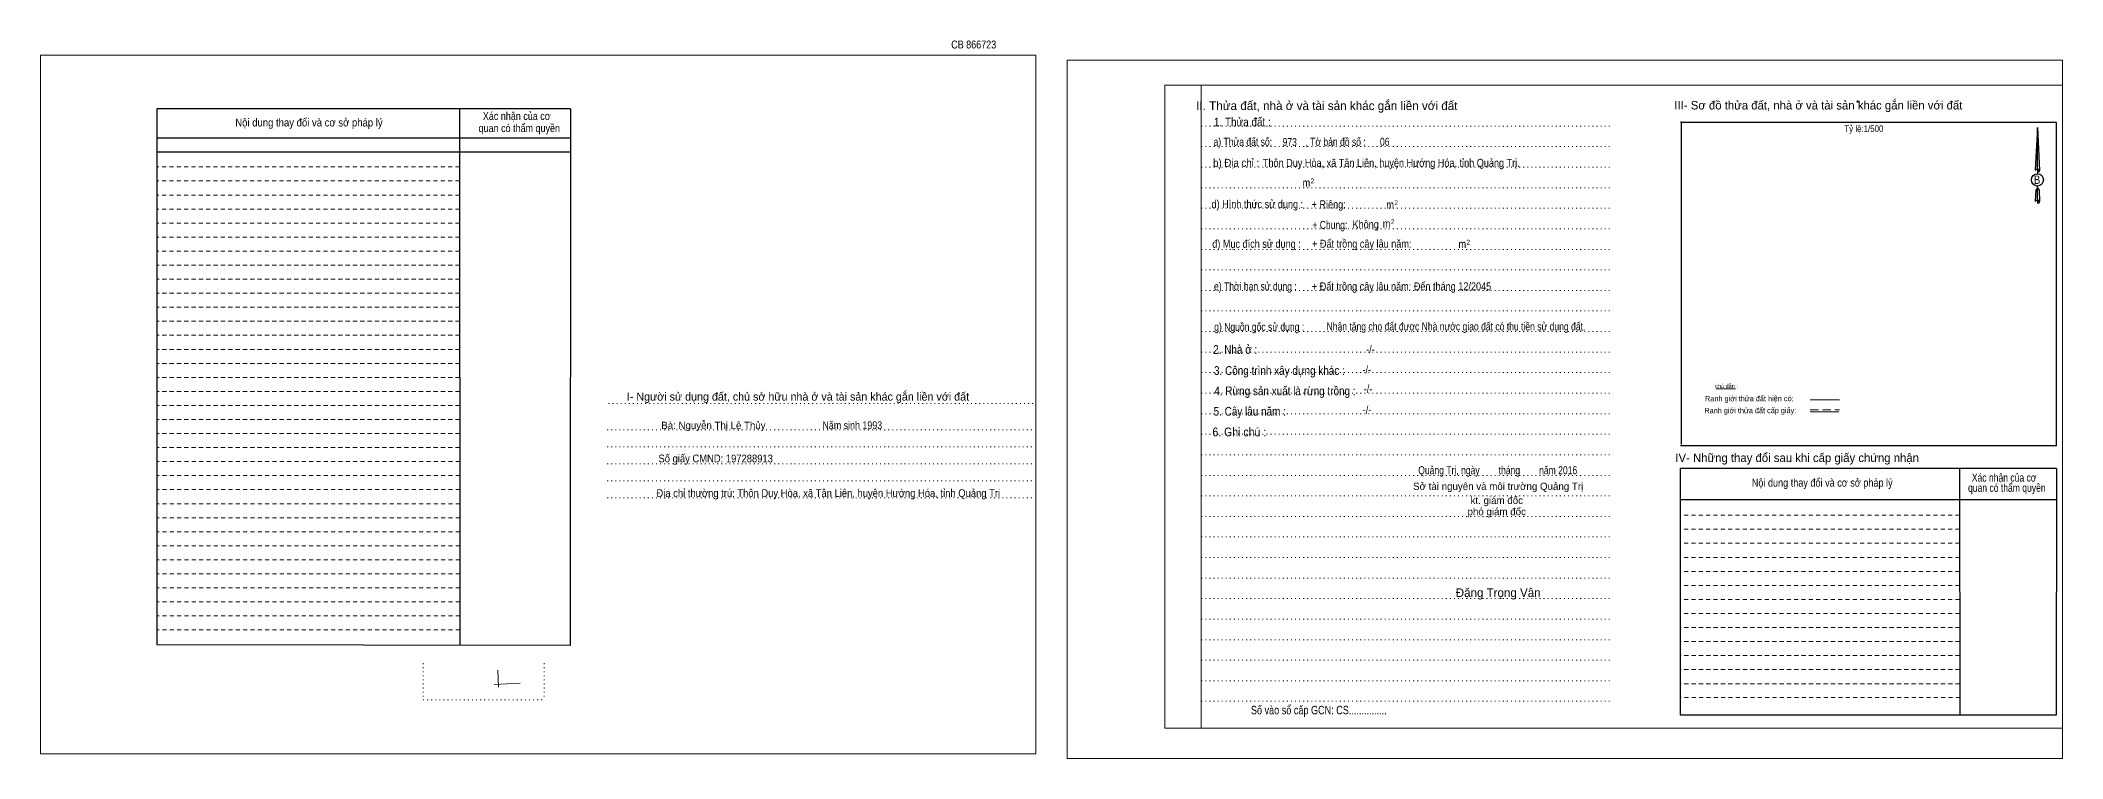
# Model space of a CAD drawing. Header units: metres. Extents: x 549239 to 550002, y 1838446 to 1838596.
# Drawn here: x 549239.2 to 549656.1, y 1838446.2 to 1838594.3 of the extents above; entities that cross this region are included whole.
import ezdxf
from ezdxf.enums import TextEntityAlignment as Align

# ---------------------------------------------------------------- set-up
doc = ezdxf.new("R2010")
doc.units = ezdxf.units.M
doc.header["$LTSCALE"] = 0.56
doc.header["$PDMODE"] = 32
doc.header["$PDSIZE"] = 0.28
for name, pattern in [('DOTTED', [1.5, 0.3, -1.2]), ('MEDIUM_DASHED', [4.5, 3, -1.5]), ('SHORT_DASHED', [2.7, 1.5, -1.2])]:
    doc.linetypes.add(name, pattern=pattern)
for name, color, linetype, lineweight in [('1', 7, 'DOTTED', 13), ('15', 7, 'Continuous', 13), ('18', 7, 'Continuous', 13), ('2', 7, 'SHORT_DASHED', 13), ('28', 7, 'Continuous', 13), ('55', 7, 'Continuous', 13)]:
    doc.layers.add(name, color=color, linetype=linetype, lineweight=lineweight)
doc.layers.add('40', color=7, linetype='Continuous')

msp = doc.modelspace()

# ---------------------------------------------------------------- linework, layer by layer
at = {"layer": '1', "linetype": 'Continuous'}
for p, q in [((549470.97, 1838585), (549656.07, 1838585)), ((549470.97, 1838585), (549470.97, 1838452.5)), ((549656.07, 1838585), (549656.07, 1838451.38)), ((549470.97, 1838452.5), (549656.07, 1838452.5))]:
    msp.add_line(p, q, dxfattribs=at)
at = {"layer": '1'}
for p, q in [((549478.47, 1838585), (549478.47, 1838452.5)), ((549478.47, 1838585), (549478.47, 1838452.5)), ((549478.53, 1838576.6), (549563.07, 1838576.6)), ((549478.53, 1838572.36), (549563.07, 1838572.36)), ((549478.53, 1838568.12), (549563.07, 1838568.12)), ((549478.53, 1838563.9), (549563.07, 1838563.9)), ((549478.53, 1838559.66), (549563.07, 1838559.66)), ((549478.53, 1838555.42), (549563.07, 1838555.42)), ((549478.53, 1838551.18), (549563.07, 1838551.18)), ((549478.53, 1838546.96), (549563.07, 1838546.96)), ((549478.53, 1838542.7), (549563.07, 1838542.7)), ((549478.53, 1838538.48), (549563.07, 1838538.48)), ((549478.53, 1838534.24), (549563.07, 1838534.24)), ((549478.53, 1838530), (549563.07, 1838530)), ((549478.53, 1838525.76), (549563.07, 1838525.76)), ((549478.53, 1838521.54), (549563.07, 1838521.54)), ((549356.31, 1838519.38), (549444.37, 1838519.38)), ((549478.53, 1838517.3), (549563.07, 1838517.3)), ((549356.03, 1838513.98), (549444.07, 1838513.98)), ((549478.53, 1838513.06), (549563.07, 1838513.06)), ((549356.03, 1838510.48), (549444.07, 1838510.48)), ((549478.53, 1838508.82), (549563.07, 1838508.82)), ((549356.03, 1838506.98), (549444.07, 1838506.98)), ((549356.03, 1838503.48), (549444.07, 1838503.48)), ((549478.53, 1838504.58), (549563.07, 1838504.58)), ((549356.03, 1838499.98), (549444.07, 1838499.98)), ((549478.53, 1838500.36), (549563.07, 1838500.36)), ((549478.53, 1838496.12), (549563.07, 1838496.12)), ((549478.53, 1838491.88), (549563.07, 1838491.88)), ((549478.53, 1838487.64), (549563.07, 1838487.64)), ((549478.53, 1838483.42), (549563.07, 1838483.42)), ((549478.53, 1838479.18), (549563.07, 1838479.18)), ((549478.53, 1838474.94), (549563.07, 1838474.94)), ((549478.53, 1838470.7), (549563.07, 1838470.7)), ((549318.09, 1838465.86), (549318.09, 1838458.34)), ((549343.07, 1838465.86), (549343.07, 1838458.34)), ((549478.53, 1838466.48), (549563.07, 1838466.48)), ((549478.53, 1838462.24), (549563.07, 1838462.24)), ((549318.09, 1838458.34), (549343.07, 1838458.34)), ((549478.53, 1838458), (549563.07, 1838458))]:
    msp.add_line(p, q, dxfattribs=at)
at = {"layer": '1', "linetype": 'Continuous'}
for points in [[(549239.19, 1838447.2), (549444.39, 1838447.2), (549444.39, 1838591.2), (549239.19, 1838591.2)], [(549239.19, 1838591.2), (549444.39, 1838591.2), (549444.39, 1838447.2), (549239.19, 1838447.2)], [(549239.19, 1838447.2), (549444.39, 1838447.2), (549444.39, 1838591.2), (549239.19, 1838591.2)], [(549450.87, 1838446.2), (549656.07, 1838446.2), (549656.07, 1838590.2), (549450.87, 1838590.2)], [(549478.47, 1838585), (549656.07, 1838585), (549656.07, 1838452.5), (549478.47, 1838452.5)]]:
    msp.add_lwpolyline(points, close=True, dxfattribs=at)
at = {"layer": '15'}
for p, q in [((549338.09, 1838461.72), (549332.73, 1838461.46)), ((549333.51, 1838464.4), (549333.64, 1838460.9))]:
    msp.add_line(p, q, dxfattribs=at)
at = {"layer": '18', "lineweight": 25}
for p, q in [((549650.87, 1838576.3), (549651.35, 1838567.46)), ((549650.87, 1838576.3), (549651.35, 1838567.46)), ((549650.87, 1838576.3), (549651.35, 1838567.46)), ((549650.49, 1838568.84), (549650.41, 1838567.48)), ((549650.87, 1838567.76), (549650.87, 1838567.42)), ((549650.87, 1838567.42), (549650.87, 1838567.16)), ((549650.87, 1838567.16), (549650.87, 1838566.82)), ((549650.87, 1838567.16), (549650.87, 1838566.82)), ((549650.87, 1838567.16), (549650.87, 1838566.82)), ((549651.35, 1838567.46), (549651.35, 1838567.48)), ((549650.87, 1838563.84), (549650.87, 1838564.24)), ((549650.87, 1838563.84), (549650.87, 1838564.24)), ((549650.87, 1838563.84), (549650.87, 1838564.24)), ((549650.87, 1838563.84), (549651.23, 1838563.36)), ((549650.87, 1838563.84), (549651.23, 1838563.36)), ((549650.87, 1838563.84), (549651.23, 1838563.36)), ((549651.23, 1838563.36), (549651.35, 1838561.04)), ((549651.23, 1838563.36), (549651.35, 1838561.04)), ((549651.23, 1838563.36), (549651.35, 1838561.04)), ((549650.87, 1838561.34), (549650.87, 1838561)), ((549650.87, 1838561), (549650.87, 1838560.74)), ((549651.35, 1838561.04), (549651.35, 1838561.06))]:
    msp.add_line(p, q, dxfattribs=at)
for points in [[(549650.87, 1838567.76), (549650.87, 1838576.3), (549650.49, 1838568.84)], [(549650.87, 1838561.34), (549650.87, 1838563.84), (549650.55, 1838563.36), (549650.49, 1838562.42), (549650.41, 1838561.06)]]:
    msp.add_lwpolyline(points, dxfattribs=at)
msp.add_ellipse((549650.8936, 1838565.4997), major_axis=(0, 1.258), ratio=0.983453, dxfattribs=at)
for centre, start_param, end_param in [((549650.894, 1838567.4382), 1.57079633, 3.07445202), ((549650.894, 1838567.4382), 0.06714063, 1.57079633), ((549650.894, 1838567.4382), 4.71238898, 6.28318531), ((549650.894, 1838561.0177), 2.49106941, 3.07427841), ((549650.894, 1838561.0177), 1.57079633, 2.49106941), ((549650.894, 1838561.0177), 0.06714063, 1.57079633), ((549650.894, 1838561.0177), 4.71238898, 6.28318531)]:
    msp.add_ellipse(centre, major_axis=(0.4535, 0), ratio=0.655448, start_param=start_param, end_param=end_param, dxfattribs=at)
at = {"layer": '2', "linetype": 'Continuous', "lineweight": 25}
for p, q in [((549348.45, 1838580.16), (549263.19, 1838580.16)), ((549263.19, 1838580.16), (549263.19, 1838469.64)), ((549325.61, 1838580.16), (549325.65, 1838469.56)), ((549348.45, 1838574.12), (549263.29, 1838574.12)), ((549348.45, 1838571.24), (549263.29, 1838571.24))]:
    msp.add_line(p, q, dxfattribs=at)
at = {"layer": '2'}
for p, q in [((549325.61, 1838568.18), (549263.17, 1838568.18)), ((549325.61, 1838565.28), (549263.17, 1838565.28)), ((549325.61, 1838565.28), (549263.19, 1838565.28)), ((549325.61, 1838562.38), (549263.19, 1838562.38)), ((549325.61, 1838559.5), (549263.19, 1838559.5)), ((549325.61, 1838556.6), (549263.19, 1838556.6)), ((549325.61, 1838553.7), (549263.19, 1838553.7)), ((549325.61, 1838550.82), (549263.19, 1838550.82)), ((549325.63, 1838547.92), (549263.19, 1838547.92)), ((549325.63, 1838545.04), (549263.19, 1838545.04)), ((549325.63, 1838542.14), (549263.19, 1838542.14)), ((549325.63, 1838539.24), (549263.19, 1838539.24)), ((549325.63, 1838536.36), (549263.19, 1838536.36)), ((549325.63, 1838533.46), (549263.19, 1838533.46)), ((549325.63, 1838530.56), (549263.19, 1838530.56)), ((549325.63, 1838527.68), (549263.19, 1838527.68)), ((549325.63, 1838524.78), (549263.19, 1838524.78)), ((549325.63, 1838521.9), (549263.19, 1838521.9)), ((549325.63, 1838519), (549263.19, 1838519)), ((549325.63, 1838516.1), (549263.19, 1838516.1)), ((549325.63, 1838513.22), (549263.19, 1838513.22)), ((549325.63, 1838510.32), (549263.19, 1838510.32)), ((549325.65, 1838507.42), (549263.19, 1838507.42)), ((549325.65, 1838504.54), (549263.19, 1838504.54)), ((549325.65, 1838501.64), (549263.19, 1838501.64)), ((549325.65, 1838498.74), (549263.19, 1838498.74)), ((549325.65, 1838495.86), (549263.19, 1838495.86)), ((549325.65, 1838492.96), (549263.19, 1838492.96)), ((549634.83, 1838493.46), (549577.27, 1838493.46)), ((549325.65, 1838490.08), (549263.19, 1838490.08)), ((549325.65, 1838487.18), (549263.19, 1838487.18)), ((549634.85, 1838490.58), (549577.27, 1838490.58)), ((549634.85, 1838487.68), (549577.27, 1838487.68)), ((549325.65, 1838484.28), (549263.19, 1838484.28)), ((549634.85, 1838484.78), (549577.27, 1838484.78)), ((549325.65, 1838481.4), (549263.19, 1838481.4)), ((549325.65, 1838478.5), (549263.19, 1838478.5)), ((549634.85, 1838481.9), (549577.27, 1838481.9)), ((549634.85, 1838479), (549577.27, 1838479)), ((549325.65, 1838475.6), (549263.19, 1838475.6)), ((549634.85, 1838476.1), (549577.27, 1838476.1)), ((549325.65, 1838472.72), (549263.19, 1838472.72)), ((549634.87, 1838473.22), (549577.27, 1838473.22)), ((549634.87, 1838470.32), (549577.27, 1838470.32)), ((549634.87, 1838467.44), (549577.27, 1838467.44)), ((549634.87, 1838464.54), (549577.27, 1838464.54)), ((549634.87, 1838461.64), (549577.27, 1838461.64)), ((549634.89, 1838458.76), (549577.27, 1838458.76))]:
    msp.add_line(p, q, dxfattribs=at)
at = {"layer": '2', "linetype": 'Continuous', "lineweight": 25}
msp.add_lwpolyline([(549348.45, 1838580.16), (549348.41, 1838469.52), (549263.19, 1838469.64)], dxfattribs=at)
at = {"layer": '28', "lineweight": 25}
for p, q in [((549577.41, 1838577.56), (549577.41, 1838510.92)), ((549654.85, 1838510.7), (549577.33, 1838510.7)), ((549634.83, 1838506), (549634.89, 1838455.12)), ((549654.79, 1838506), (549654.75, 1838455.12)), ((549654.77, 1838499.54), (549577.27, 1838499.54)), ((549654.75, 1838455.12), (549577.27, 1838455.12))]:
    msp.add_line(p, q, dxfattribs=at)
at = {"layer": '28', "linetype": 'SHORT_DASHED'}
msp.add_line((549634.83, 1838496.36), (549577.27, 1838496.36), dxfattribs=at)
at = {"layer": '28', "lineweight": 25}
for points in [[(549654.85, 1838510.7), (549654.85, 1838577.34), (549577.33, 1838577.34)], [(549654.79, 1838506), (549577.27, 1838506), (549577.27, 1838455.12)]]:
    msp.add_lwpolyline(points, dxfattribs=at)
at = {"layer": '28'}
msp.add_point((549613.81, 1838581.66), dxfattribs=at)
at = {"layer": '55'}
for p, q in [((549584.63, 1838522.4), (549588.67, 1838522.46)), ((549604.01, 1838520.14), (549610.11, 1838520.14)), ((549604.07, 1838517.66), (549609.93, 1838517.66)), ((549604.07, 1838517.66), (549609.93, 1838517.66))]:
    msp.add_line(p, q, dxfattribs=at)
at = {"layer": '55', "linetype": 'MEDIUM_DASHED'}
msp.add_line((549604.07, 1838518.1), (549610.07, 1838518.1), dxfattribs=at)

# ---------------------------------------------------------------- texts
at = {"layer": '18'}
for s, height, p in [('II. Thửa đất, nhà ở và tài sản khác gắn liền với đất', 1.8, (549504.39, 1838579.9)), ('Sở tài nguyên và môi trường Quảng Trị', 1.5, (549539.72, 1838501.58)), ('kt. giám đốc', 1.5, (549539.43, 1838498.68)), ('phó giám đốc', 1.5, (549539.42, 1838496.37)), ('Đặng Trọng Vân', 1.782, (549539.715, 1838479.52))]:
    msp.add_text(s, height=height, dxfattribs=at).set_placement(p, align=Align.CENTER)
for s, height, width, p in [('1. Thửa đất :', 1.8, 0.85, (549486.975, 1838576.54)), ('a) Thửa đất số:              , Tờ bản đồ số : ', 1.65, 0.8, (549496.97, 1838572.53)), ('06', 1.65, 0.8, (549516.33, 1838572.54)), ('973', 1.65, 0.8, (549496.735, 1838572.48)), ('b) Địa chỉ : ', 1.65, 0.9, (549485.97, 1838568.2)), (' Thôn Duy Hòa, xã Tân Liên, huyện Hướng Hóa, tỉnh Quảng Trị.', 1.65, 0.85, (549517.43, 1838568.19)), ('B', 1.728, 0.85, (549650.815, 1838564.68)), (' m', 1.65, 0.85, (549499.925, 1838564.11)), ('2', 1, 0.75, (549501.415, 1838564.81)), ('d) Hình thức sử dụng :', 1.65, 0.85, (549490.065, 1838559.68)), ('+ Riêng: ', 1.65, 0.85, (549505.035, 1838559.64)), (' m', 1.65, 0.85, (549517.185, 1838559.58)), ('2', 1, 0.75, (549518.695, 1838560.3)), ('+ Đất trồng cây lâu năm:', 1.65, 0.85, (549511.59, 1838551.52)), ('       + Chung:', 1.65, 0.8, (549503.305, 1838555.4)), ('Không', 1.65, 0.85, (549512.405, 1838555.52)), (' m', 1.65, 0.85, (549516.445, 1838555.68)), ('2', 1, 0.75, (549517.955, 1838556.4)), ('đ) Mục đích sử dụng :', 1.65, 0.85, (549489.895, 1838551.5)), (' m', 1.65, 0.85, (549532.065, 1838551.46)), ('2', 1, 0.75, (549533.575, 1838552.16)), ('e) Thời hạn sử dụng :', 1.65, 0.8, (549489.66, 1838542.74)), ('+ Đất trồng cây lâu năm: Đến tháng 12/2045', 1.65, 0.85, (549519.795, 1838542.73)), ('g) Nguồn gốc sử dụng :', 1.65, 0.8, (549490.45, 1838534.38)), ('Nhận tặng cho đất được Nhà nước giao đất có thu tiền sử dụng đất.', 1.65, 0.8, (549531.01, 1838534.46)), ('2. Nhà ở :', 1.8, 0.85, (549485.505, 1838529.64)), ('3. Công trình xây dựng khác :', 1.8, 0.85, (549494.62, 1838525.3)), ('4. Rừng sản xuất là rừng trồng :', 1.8, 0.85, (549495.755, 1838521.1)), ('5. Cây lâu năm :', 1.8, 0.85, (549488.5, 1838516.9)), ('6. Ghi chú :', 1.8, 0.9, (549486.345, 1838512.64)), ('Quảng Trị, ngày        tháng        năm 2016', 1.65, 0.8, (549539.625, 1838504.82)), ('Số vào sổ cấp GCN: CS...............', 1.75, 0.8, (549502.74, 1838455.32))]:
    msp.add_text(s, height=height, dxfattribs=dict(at, width=width)).set_placement(p, align=Align.CENTER)
at = {"layer": '2'}
for s, height, width, p in [('Nội dung thay đổi và cơ sở pháp lý', 1.63, 0.9, (549294.55, 1838576.52)), ('Nội dung thay đổi và cơ sở pháp lý', 1.63, 0.9, (549294.55, 1838576.52)), ('Xác nhận của cơ', 1.63, 0.85, (549337.385, 1838577.86)), ('Xác nhận của cơ', 1.63, 0.85, (549337.385, 1838577.86)), (' quan có thẩm quyền', 1.63, 0.85, (549337.655, 1838575.36)), (' quan có thẩm quyền', 1.63, 0.85, (549337.655, 1838575.36)), ('Tỷ lệ:1/500', 1.35, 0.9, (549615.11, 1838575.4))]:
    msp.add_text(s, height=height, dxfattribs=dict(at, width=width)).set_placement(p, align=Align.CENTER)
at = {"layer": '28'}
for s, height, p in [('III- Sơ đồ thửa đất, nhà ở và tài sản khác gắn liền với đất', 1.75, (549605.73, 1838580.02)), ('I- Người sử dụng đất, chủ sở hữu nhà ở và tài sản khác gắn liền với đất', 1.653, (549395.355, 1838520)), ('Bà: Nguyễn Thị Lệ Thủy', 1.49, (549377.935, 1838514.15)), ('IV- Những thay đổi sau khi cấp giấy chứng nhận', 1.75, (549601.355, 1838507.34))]:
    msp.add_text(s, height=height, dxfattribs=at).set_placement(p, align=Align.CENTER)
for s, height, width, p in [('-/-', 1.65, 0.85, (549513.385, 1838529.74)), ('-/-', 1.65, 0.85, (549512.625, 1838525.56)), ('-/-', 1.65, 0.85, (549512.885, 1838521.6)), ('Năm sinh 1993', 1.61, 0.85, (549406.565, 1838514.12)), ('-/-', 1.65, 0.85, (549512.685, 1838517.28)), ('Số giấy CMND: 197288913', 1.61, 0.9, (549378.4, 1838507.26)), ('Nội dung thay đổi và cơ sở pháp lý', 1.65, 0.85, (549606.52, 1838502.26)), ('Xác nhận của cơ', 1.65, 0.8, (549644.025, 1838503.3)), ('Địa chỉ thường trú: Thôn Duy Hòa, xã Tân Liên, huyện Hướng Hóa, tỉnh Quảng Trị', 1.61, 0.9, (549401.61, 1838500.12)), (' quan có thẩm quyền', 1.65, 0.8, (549644.335, 1838501.2))]:
    msp.add_text(s, height=height, dxfattribs=dict(at, width=width)).set_placement(p, align=Align.CENTER)
at = {"layer": '40', "width": 0.85}
msp.add_text('CB 866723', height=1.63, dxfattribs=at).set_placement((549431.59, 1838592.6), align=Align.CENTER)
at = {"layer": '55', "width": 0.8}
for s, height, p in [('Ranh giới thửa đất hiện có:', 1.128, (549591.4987, 1838519.8575)), ('Ranh giới thửa đất cấp giấy:', 1.123, (549591.6987, 1838517.3981))]:
    msp.add_text(s, height=height, rotation=0.135, dxfattribs=at).set_placement(p, align=Align.CENTER)
at = {"layer": '55'}
msp.add_text('chú dẫn :', height=0.8278, rotation=359.974, dxfattribs=at).set_placement((549586.7898, 1838522.5989), align=Align.CENTER)

doc.saveas('drawing.dxf')
